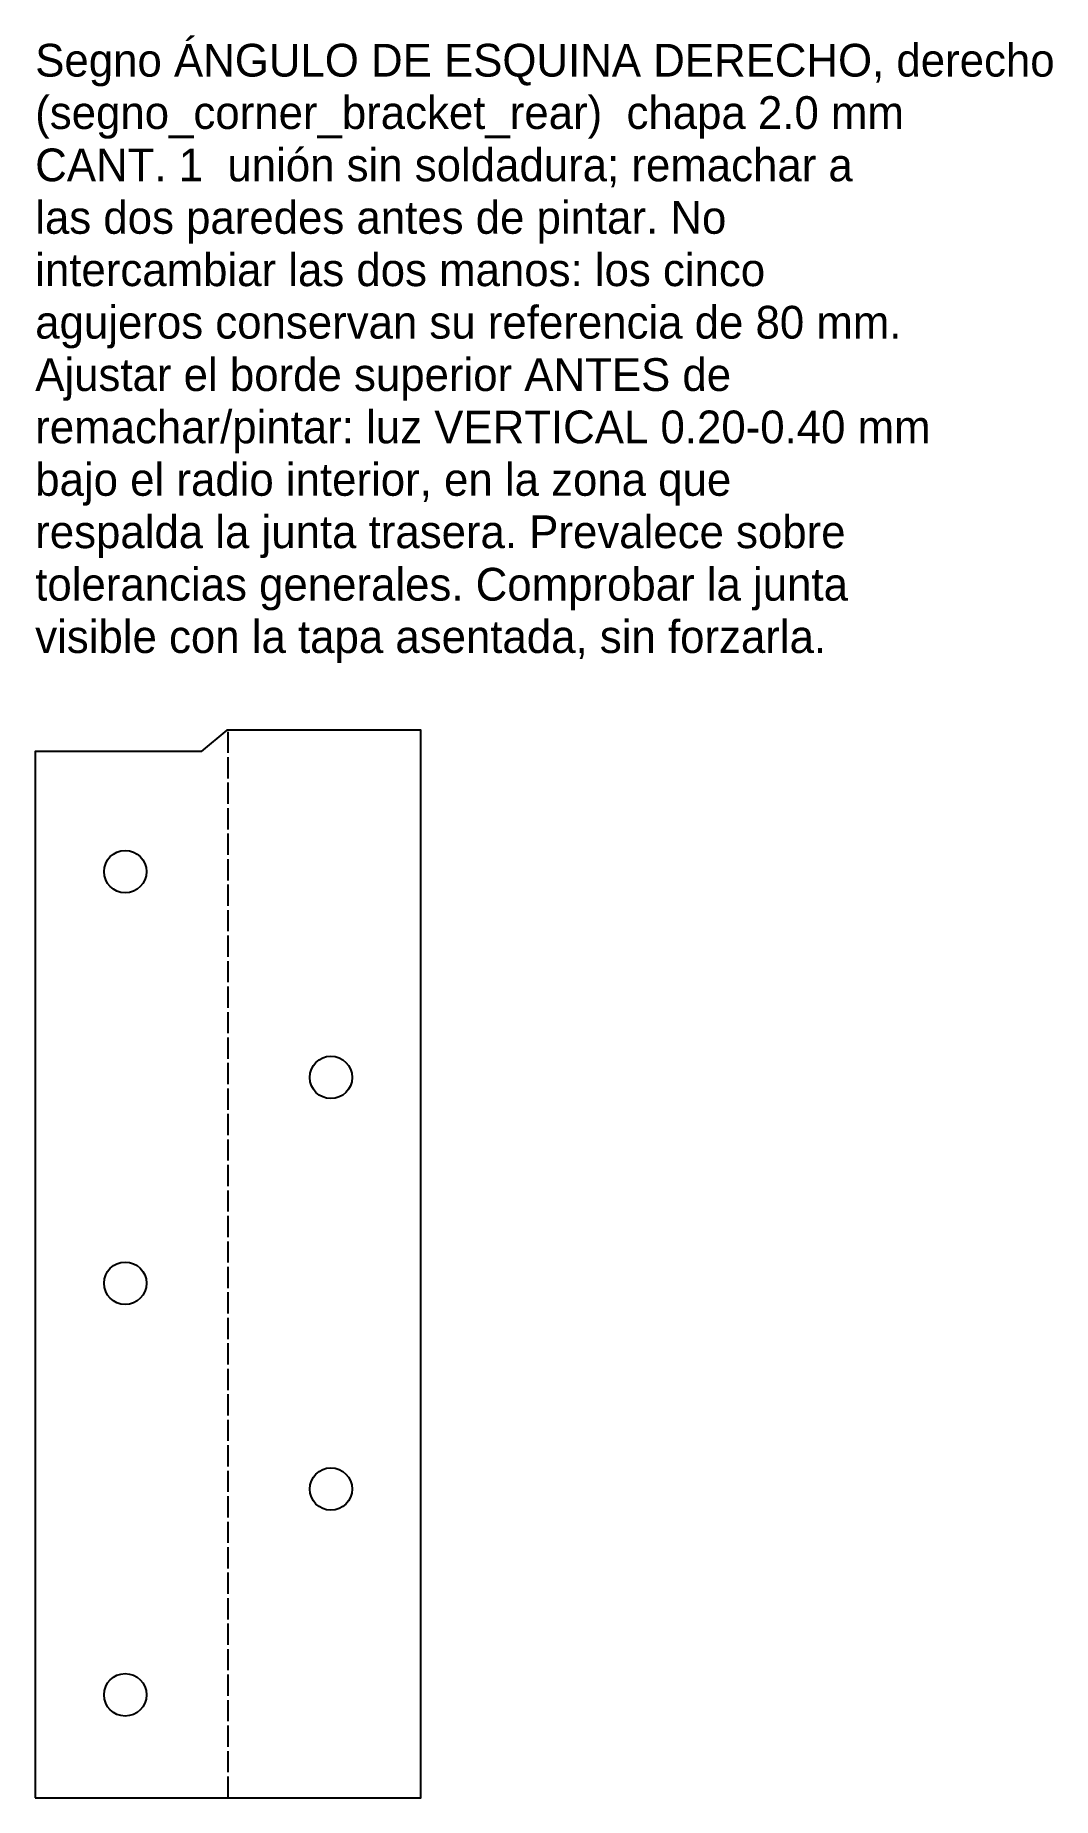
# Model space of a CAD drawing. Header units: millimetres. Extents: x 0 to 79, y 0 to 137.
import ezdxf

# ---------------------------------------------------------------- set-up
doc = ezdxf.new("R2010")
doc.units = ezdxf.units.MM
doc.header["$LTSCALE"] = 1.3
doc.linetypes.add('DASHED', pattern=[1.524, 1.27, -0.254])
for name, color, linetype in [('BEND', 4, 'DASHED'), ('CUT', 7, 'Continuous'), ('NOTE', 8, 'Continuous')]:
    doc.layers.add(name, color=color, linetype=linetype)

msp = doc.modelspace()

# ---------------------------------------------------------------- linework, layer by layer
at = {"layer": 'BEND'}
msp.add_lwpolyline([(15, 0), (15, 83)], dxfattribs=at)
at = {"layer": 'CUT'}
msp.add_lwpolyline([(0, 0), (30, 0), (30, 83), (14.89, 83), (12.91, 81.34), (0, 81.34)], close=True, dxfattribs=at)
for centre in [(7, 72), (23, 56), (7, 40), (23, 24), (7, 8)]:
    msp.add_circle(centre, 1.65, dxfattribs=at)

# ---------------------------------------------------------------- texts
at = {"layer": 'NOTE'}
for s, p in [('Segno ÁNGULO DE ESQUINA DERECHO, derecho', (0, 133.81)), ('(segno_corner_bracket_rear)  chapa 2.0 mm', (0, 129.74)), ('CANT. 1  unión sin soldadura; remachar a', (0, 125.67)), ('las dos paredes antes de pintar. No', (0, 121.59)), ('intercambiar las dos manos: los cinco', (0, 117.52)), ('agujeros conservan su referencia de 80 mm.', (0, 113.44)), ('Ajustar el borde superior ANTES de', (0, 109.37)), ('remachar/pintar: luz VERTICAL 0.20-0.40 mm', (0, 105.3)), ('bajo el radio interior, en la zona que', (0, 101.22)), ('respalda la junta trasera. Prevalece sobre', (0, 97.15)), ('tolerancias generales. Comprobar la junta', (0, 93.07)), ('visible con la tapa asentada, sin forzarla.', (0, 89))]:
    msp.add_text(s, height=2.5463, dxfattribs=at).set_placement(p)

doc.saveas('drawing.dxf')
